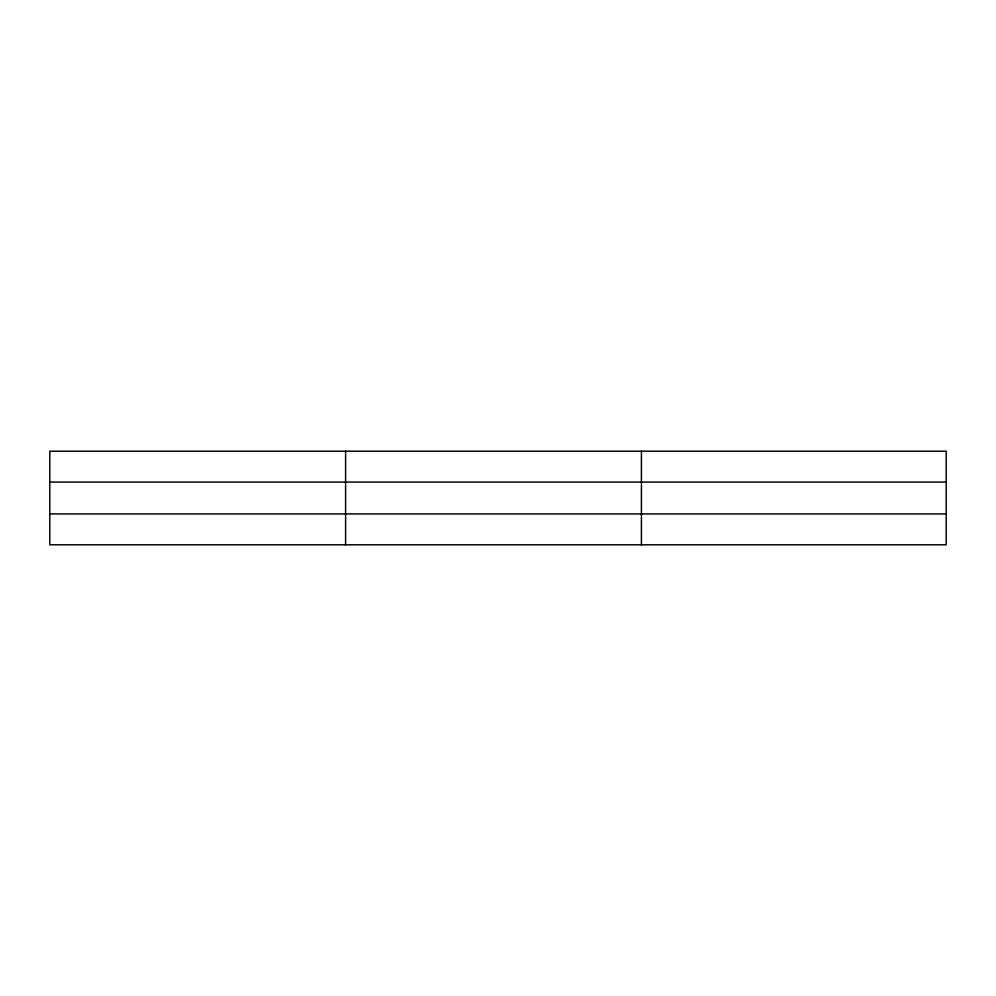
<?xml version="1.0" encoding="UTF-8"?>
<svg xmlns="http://www.w3.org/2000/svg" width="996" height="996" viewBox="0 0 996 996"><rect width="100%" height="100%" fill="white"/><g stroke="black" fill="none" stroke-linecap="round" stroke-linejoin="round"><path stroke-width="1.49" d="M345.612 544.8L345.612 451.2M641.424 544.8L641.424 451.2M946.2 482.089L946.2 451.2L49.8 451.2L49.8 544.8L946.2 544.8L946.2 482.089L49.8 482.089M49.8 513.911L946.2 513.911"/></g></svg>
